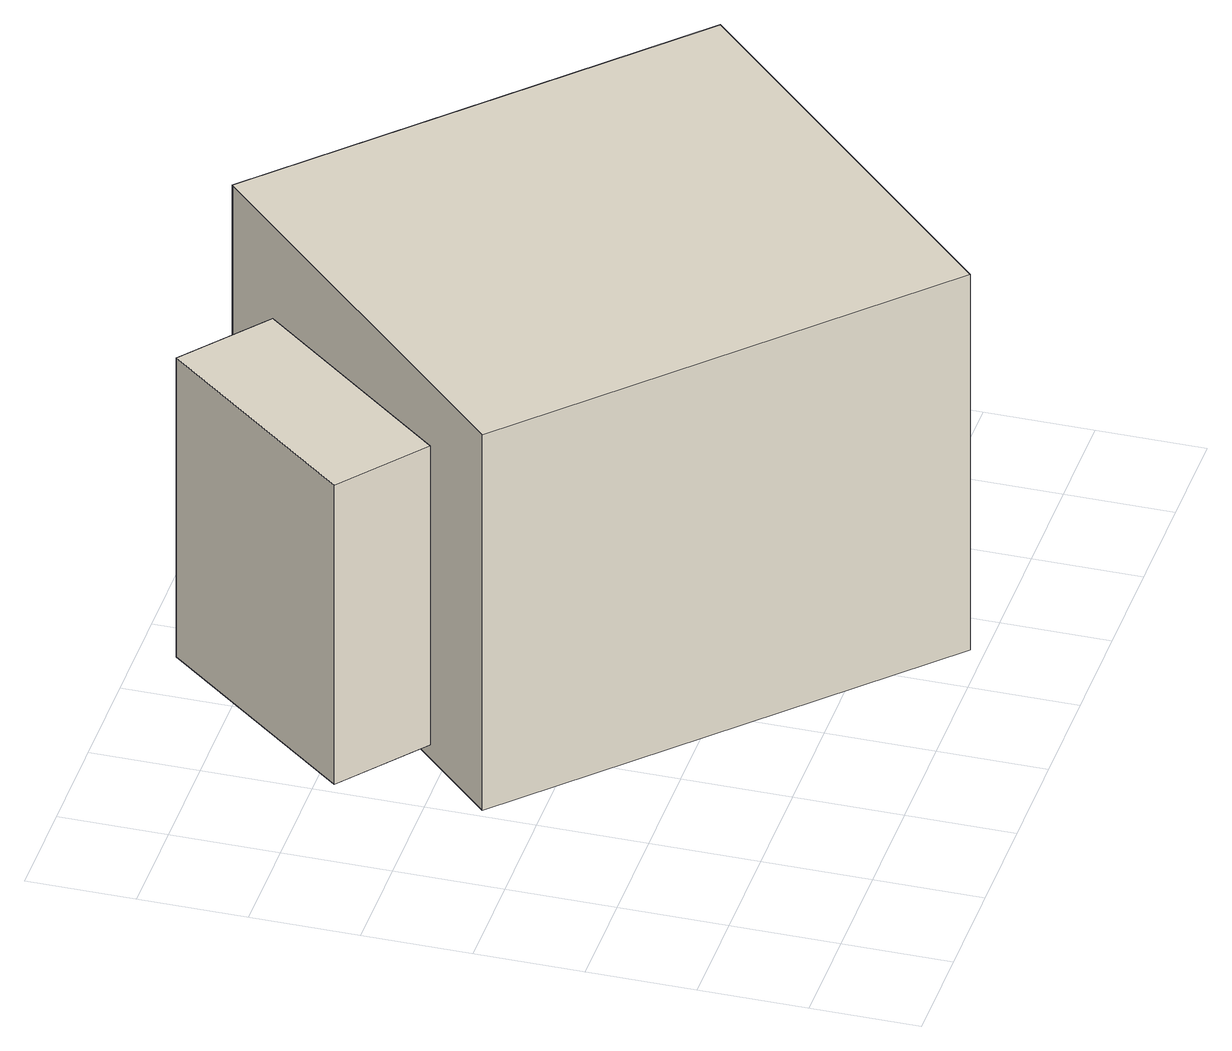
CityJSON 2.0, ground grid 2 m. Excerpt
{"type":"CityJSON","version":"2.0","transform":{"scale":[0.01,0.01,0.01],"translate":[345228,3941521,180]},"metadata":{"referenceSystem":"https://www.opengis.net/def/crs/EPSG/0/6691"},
"CityObjects":{
"building1":{"type":"Building","attributes":{"measuredHeight":7,"BuildingIDAttribute.prefecture":"14","BuildingIDAttribute.city":"14151","BuildingDetailAttribute.surveyYear":2015,"BuildingLandSlideRiskAttribute.description":"1","BuildingLandSlideRiskAttribute.areaType":"1"},"geometry":[{"type":"Solid","lod":"1","boundaries":[[[[0,1,2,3]],[[2,4,5,3]],[[1,6,4,2]],[[0,7,6,1]],[[3,5,7,0]],[[4,6,7,5]]]]}]},
"building2":{"type":"Building","attributes":{"usage":"411","measuredHeight":8.4,"storeysAboveGround":2,"BuildingIDAttribute.prefecture":"14","BuildingIDAttribute.city":"14151","BuildingDetailAttribute.totalFloorArea":140.4,"BuildingDetailAttribute.buildingFootprintArea":70.2,"BuildingDetailAttribute.buildingStructureType":"601","BuildingDetailAttribute.buildingStructureOrgType":"1","BuildingDetailAttribute.orgUsage":"10","BuildingDetailAttribute.surveyYear":2015,"BuildingLandSlideRiskAttribute.description":"1","BuildingLandSlideRiskAttribute.areaType":"1"},"geometry":[{"type":"Solid","lod":"1","boundaries":[[[[8,9,10,11]],[[10,12,13,11]],[[9,14,12,10]],[[8,15,14,9]],[[11,13,15,8]],[[12,14,15,13]]]]}]}
},
"vertices":[
[349,1285,150],[508,1158,150],[214,794,150],[55,920,150],[214,794,776],[55,920,776],[508,1158,776],[349,1285,776],
[218,702,27],[823,1319,27],[1513,644,27],[909,27,27],[1513,644,813],[909,27,813],[823,1319,813],[218,702,813]
]}
